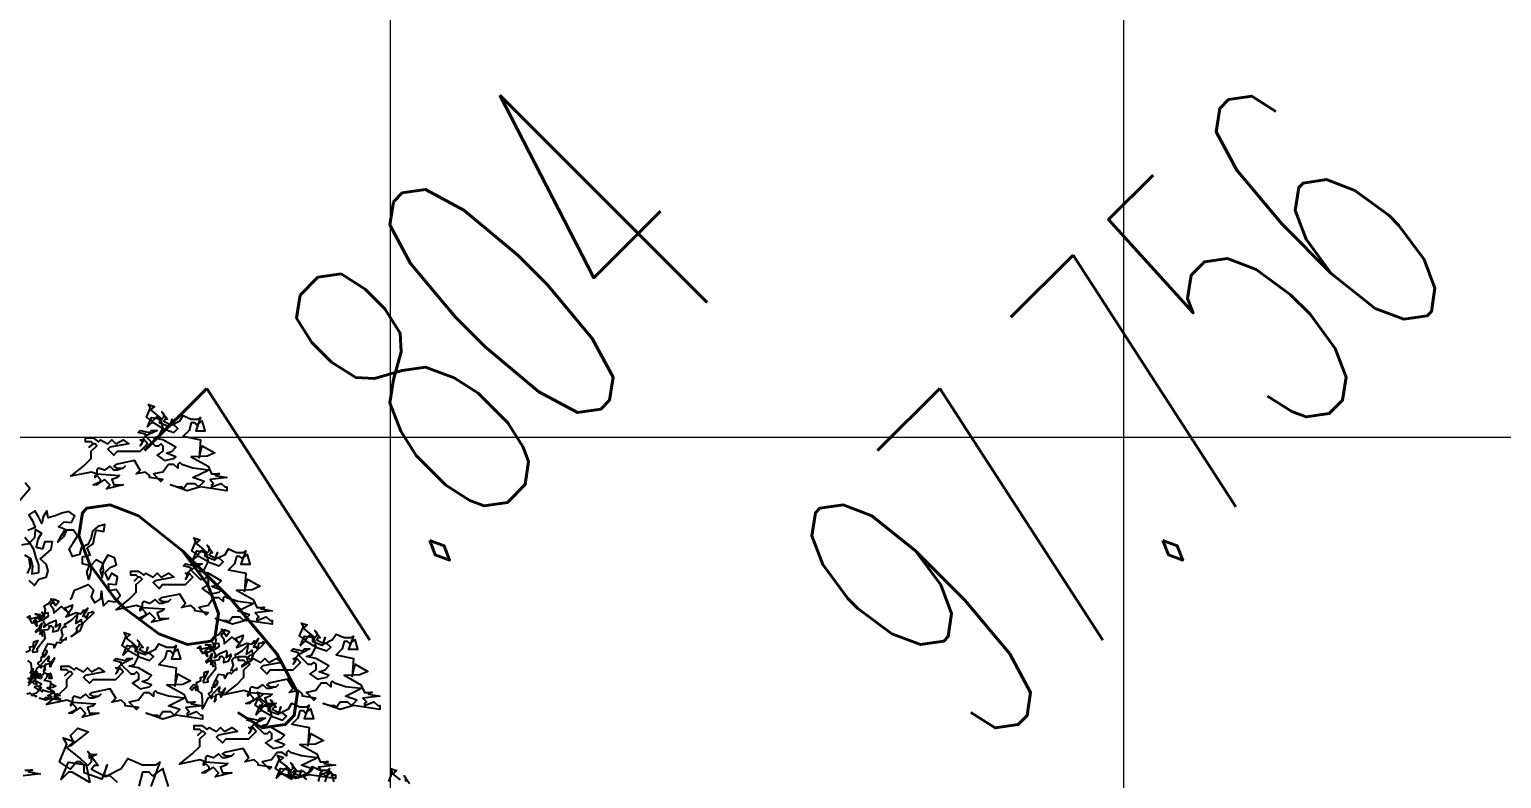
# Model space of a CAD drawing. Header units: millimetres. Extents: x 684983 to 685377, y 990360 to 990509.
# Drawn here: x 685055.029 to 685059.045, y 990423.107 to 990425.151 of the extents above; entities that cross this region are included whole.
import ezdxf

# ---------------------------------------------------------------- set-up
doc = ezdxf.new("R2010")
doc.units = ezdxf.units.MM
doc.layers.add('grid', color=8, linetype='Continuous', lineweight=9)
doc.layers.add('GRID LEVELS', color=7, linetype='Continuous', lineweight=13)
doc.layers.add('SYMBOLS', color=7, linetype='Continuous')
doc.layers.add('VENGA TREE', color=7, linetype='Continuous')
doc.styles.get("Standard").update_dxf_attribs({"font": 'RomanS'})

# ---------------------------------------------------------------- blocks, each defined once
blk = doc.blocks.new('A$C7BFB01F8')
at = {"layer": 'SYMBOLS', "color": 99}
for points in [[(1.9519, 4.5114), (1.9824, 4.4873), (1.9985, 4.4728), (2.0065, 4.4809), (2.0065, 4.4954), (1.9985, 4.5035), (2.021, 4.4728), (2.0129, 4.4728), (2.0065, 4.4649), (2.037, 4.4488), (2.0717, 4.4661), (2.086, 4.4885), (2.1182, 4.474), (2.1487, 4.474), (2.1567, 4.4805), (2.1366, 4.4263), (2.1752, 4.4263), (2.1631, 4.4661), (2.1406, 4.45), (2.1327, 4.458), (2.1182, 4.458), (2.1102, 4.4275), (2.086, 4.4034), (2.1567, 4.389), (2.1509, 4.3145), (2.1631, 4.3648), (2.2151, 4.3359), (2.183, 4.3215), (2.1204, 4.3187), (2.1182, 4.3198), (2.1873, 4.2813), (2.2017, 4.2492), (2.2339, 4.2492), (2.2259, 4.2492), (2.2178, 4.2427), (2.2644, 4.2347), (2.1954, 4.2267), (2.2097, 4.2107), (2.2017, 4.2042), (2.2017, 4.1961), (2.2403, 4.2107), (2.2564, 4.1961), (2.2644, 4.1961), (2.2644, 4.1801), (2.1567, 4.1961), (2.1021, 4.1801), (2.0331, 4.2042), (2.0636, 4.1961), (2.0796, 4.1961), (2.086, 4.1881), (2.1021, 4.2107), (2.1327, 4.2107), (2.1487, 4.1961), (2.1713, 4.2187), (2.1246, 4.2347), (2.1873, 4.2653), (2.1246, 4.2733), (2.0796, 4.2878), (2.0717, 4.2957), (2.0636, 4.2878), (2.0636, 4.2733), (2.0476, 4.2878), (2.025, 4.2878), (2.0026, 4.2571), (1.964, 4.2492), (1.9946, 4.2187), (2.0026, 4.2267), (1.948, 4.2347), (1.948, 4.2427), (1.9319, 4.2571), (1.8934, 4.2492), (1.9094, 4.2653), (1.8869, 4.3038), (1.8099, 4.2878), (1.8017, 4.2813), (1.8163, 4.2733), (1.8403, 4.2733), (1.8483, 4.2813), (1.8403, 4.2733), (1.8163, 4.2653), (1.8017, 4.2653), (1.7857, 4.2813), (1.7632, 4.2653), (1.739, 4.2733), (1.7327, 4.2653), (1.7327, 4.2492), (1.8243, 4.2427), (1.8163, 4.2347), (1.7937, 4.2267), (1.8017, 4.2042), (1.8403, 4.2042), (1.7713, 4.1881), (1.7857, 4.2042), (1.7632, 4.2267), (1.739, 4.2107), (1.7327, 4.2042), (1.7166, 4.2042), (1.7472, 4.2187), (1.7472, 4.2267), (1.7327, 4.2427), (1.7246, 4.2347), (1.7246, 4.2427), (1.7327, 4.2492), (1.7086, 4.2571), (1.6261, 4.2395), (1.678, 4.2813), (1.7086, 4.3117), (1.7086, 4.3424), (1.7327, 4.3648), (1.7246, 4.3729), (1.7166, 4.3729), (1.7005, 4.3584), (1.7166, 4.3729), (1.7086, 4.3809), (1.6861, 4.3809), (1.6861, 4.397), (1.7166, 4.397), (1.739, 4.3809), (1.7472, 4.389), (1.7777, 4.3729), (1.7937, 4.389), (1.8099, 4.3729), (1.8403, 4.389), (1.8627, 4.3729), (1.7857, 4.3584), (1.7777, 4.3504), (1.8017, 4.3263), (1.8163, 4.3424), (1.9094, 4.3424), (1.9399, 4.3729), (1.9255, 4.389), (1.9094, 4.3648), (1.9173, 4.3729), (1.9173, 4.3809), (1.9094, 4.389), (1.9173, 4.389), (1.9319, 4.4034), (1.9319, 4.4115), (1.9013, 4.4194), (1.9094, 4.4275), (1.948, 4.4194), (1.956, 4.4275), (1.9784, 4.4275), (1.9319, 4.4034), (1.9704, 4.3648), (1.9865, 4.3648), (1.9946, 4.3729), (2.0026, 4.3648), (2.0026, 4.3424), (1.9784, 4.3263), (2.009, 4.3038), (2.0476, 4.3117), (2.0556, 4.3198), (2.0171, 4.3343), (2.041, 4.3424), (2.0556, 4.3584), (2.0026, 4.389), (1.964, 4.397), (1.9865, 4.4034), (2.0026, 4.4354), (1.964, 4.458), (1.956, 4.458), (1.9399, 4.442), (1.956, 4.4805), (1.9946, 4.474), (2.0026, 4.4354), (2.0476, 4.4194), (2.0636, 4.4354), (2.0476, 4.45), (2.0331, 4.45), (2.041, 4.474), (2.0289, 4.4424), (1.9905, 4.4568), (1.9905, 4.4728), (1.9824, 4.4809), (1.9743, 4.4809), (1.9599, 4.4649), (1.9359, 4.4809), (1.9519, 4.5195), (1.9438, 4.5339), (1.9679, 4.5259), (1.9519, 4.5114), (1.9519, 4.5114)], [(2.1369, 3.9652), (2.1675, 3.9411), (2.1836, 3.9266), (2.1916, 3.9347), (2.1916, 3.9492), (2.1836, 3.9573), (2.206, 3.9266), (2.198, 3.9266), (2.1916, 3.9187), (2.2221, 3.9027), (2.2567, 3.9199), (2.2711, 3.9423), (2.3033, 3.9278), (2.3338, 3.9278), (2.3417, 3.9343), (2.3217, 3.8801), (2.3603, 3.8801), (2.3482, 3.9199), (2.3257, 3.9038), (2.3178, 3.9118), (2.3033, 3.9118), (2.2953, 3.8813), (2.2711, 3.8572), (2.3417, 3.8428), (2.336, 3.7683), (2.3482, 3.8186), (2.4002, 3.7897), (2.3681, 3.7754), (2.3054, 3.7725), (2.3033, 3.7736), (2.3724, 3.7351), (2.3868, 3.703), (2.419, 3.703), (2.4109, 3.703), (2.4029, 3.6966), (2.4494, 3.6885), (2.3804, 3.6805), (2.3948, 3.6645), (2.3868, 3.658), (2.3868, 3.6499), (2.4253, 3.6645), (2.4415, 3.6499), (2.4494, 3.6499), (2.4494, 3.6339), (2.3417, 3.6499), (2.2871, 3.6339), (2.2181, 3.658), (2.2487, 3.6499), (2.2647, 3.6499), (2.2711, 3.6419), (2.2871, 3.6645), (2.3178, 3.6645), (2.3338, 3.6499), (2.3563, 3.6725), (2.3097, 3.6885), (2.3724, 3.7191), (2.3097, 3.7271), (2.2647, 3.7416), (2.2567, 3.7495), (2.2487, 3.7416), (2.2487, 3.7271), (2.2326, 3.7416), (2.2101, 3.7416), (2.1876, 3.7109), (2.149, 3.703), (2.1797, 3.6725), (2.1876, 3.6805), (2.133, 3.6885), (2.133, 3.6966), (2.117, 3.7109), (2.0784, 3.703), (2.0944, 3.7191), (2.072, 3.7576), (1.9949, 3.7416), (1.9868, 3.7351), (2.0014, 3.7271), (2.0253, 3.7271), (2.0334, 3.7351), (2.0253, 3.7271), (2.0014, 3.7191), (1.9868, 3.7191), (1.9707, 3.7351), (1.9483, 3.7191), (1.9241, 3.7271), (1.9178, 3.7191), (1.9178, 3.703), (2.0093, 3.6966), (2.0014, 3.6885), (1.9788, 3.6805), (1.9868, 3.658), (2.0253, 3.658), (1.9564, 3.6419), (1.9707, 3.658), (1.9483, 3.6805), (1.9241, 3.6645), (1.9178, 3.658), (1.9016, 3.658), (1.9323, 3.6725), (1.9323, 3.6805), (1.9178, 3.6966), (1.9097, 3.6885), (1.9097, 3.6966), (1.9178, 3.703), (1.8937, 3.7109), (1.8112, 3.6933), (1.8631, 3.7351), (1.8937, 3.7655), (1.8937, 3.7962), (1.9178, 3.8186), (1.9097, 3.8267), (1.9016, 3.8267), (1.8856, 3.8122), (1.9016, 3.8267), (1.8937, 3.8348), (1.8711, 3.8348), (1.8711, 3.8508), (1.9016, 3.8508), (1.9241, 3.8348), (1.9323, 3.8428), (1.9628, 3.8267), (1.9788, 3.8428), (1.9949, 3.8267), (2.0253, 3.8428), (2.0478, 3.8267), (1.9707, 3.8122), (1.9628, 3.8042), (1.9868, 3.7801), (2.0014, 3.7962), (2.0944, 3.7962), (2.125, 3.8267), (2.1106, 3.8428), (2.0944, 3.8186), (2.1024, 3.8267), (2.1024, 3.8348), (2.0944, 3.8428), (2.1024, 3.8428), (2.117, 3.8572), (2.117, 3.8653), (2.0864, 3.8732), (2.0944, 3.8813), (2.133, 3.8732), (2.1411, 3.8813), (2.1634, 3.8813), (2.117, 3.8572), (2.1555, 3.8186), (2.1716, 3.8186), (2.1797, 3.8267), (2.1876, 3.8186), (2.1876, 3.7962), (2.1634, 3.7801), (2.1941, 3.7576), (2.2326, 3.7655), (2.2407, 3.7736), (2.2021, 3.7881), (2.2261, 3.7962), (2.2407, 3.8122), (2.1876, 3.8428), (2.149, 3.8508), (2.1716, 3.8572), (2.1876, 3.8892), (2.149, 3.9118), (2.1411, 3.9118), (2.125, 3.8958), (2.1411, 3.9343), (2.1797, 3.9278), (2.1876, 3.8892), (2.2326, 3.8732), (2.2487, 3.8892), (2.2326, 3.9038), (2.2181, 3.9038), (2.2261, 3.9278), (2.214, 3.8962), (2.1755, 3.9106), (2.1755, 3.9266), (2.1675, 3.9347), (2.1594, 3.9347), (2.145, 3.9187), (2.1209, 3.9347), (2.1369, 3.9733), (2.1289, 3.9877), (2.153, 3.9797), (2.1369, 3.9652), (2.1369, 3.9652)], [(2.5775, 3.6165), (2.6081, 3.5924), (2.6242, 3.5779), (2.6321, 3.586), (2.6321, 3.6005), (2.6242, 3.6086), (2.6466, 3.5779), (2.6386, 3.5779), (2.6321, 3.57), (2.6627, 3.5539), (2.6973, 3.5712), (2.7117, 3.5936), (2.7439, 3.5791), (2.7744, 3.5791), (2.7823, 3.5856), (2.7623, 3.5314), (2.8009, 3.5314), (2.7888, 3.5712), (2.7663, 3.5551), (2.7583, 3.5631), (2.7439, 3.5631), (2.7359, 3.5326), (2.7117, 3.5085), (2.7823, 3.4941), (2.7765, 3.4196), (2.7888, 3.4699), (2.8407, 3.441), (2.8087, 3.4266), (2.746, 3.4238), (2.7439, 3.4249), (2.813, 3.3864), (2.8273, 3.3543), (2.8596, 3.3543), (2.8515, 3.3543), (2.8435, 3.3479), (2.89, 3.3398), (2.821, 3.3318), (2.8354, 3.3158), (2.8273, 3.3093), (2.8273, 3.3012), (2.8659, 3.3158), (2.882, 3.3012), (2.89, 3.3012), (2.89, 3.2852), (2.7823, 3.3012), (2.7277, 3.2852), (2.6587, 3.3093), (2.6892, 3.3012), (2.7053, 3.3012), (2.7117, 3.2932), (2.7277, 3.3158), (2.7583, 3.3158), (2.7744, 3.3012), (2.7969, 3.3238), (2.7503, 3.3398), (2.813, 3.3704), (2.7503, 3.3784), (2.7053, 3.3929), (2.6973, 3.4008), (2.6892, 3.3929), (2.6892, 3.3784), (2.6732, 3.3929), (2.6507, 3.3929), (2.6282, 3.3622), (2.5896, 3.3543), (2.6203, 3.3238), (2.6282, 3.3318), (2.5736, 3.3398), (2.5736, 3.3479), (2.5576, 3.3622), (2.519, 3.3543), (2.535, 3.3704), (2.5126, 3.4089), (2.4355, 3.3929), (2.4273, 3.3864), (2.442, 3.3784), (2.4659, 3.3784), (2.474, 3.3864), (2.4659, 3.3784), (2.442, 3.3704), (2.4273, 3.3704), (2.4113, 3.3864), (2.3889, 3.3704), (2.3647, 3.3784), (2.3584, 3.3704), (2.3584, 3.3543), (2.4499, 3.3479), (2.442, 3.3398), (2.4194, 3.3318), (2.4273, 3.3093), (2.4659, 3.3093), (2.3969, 3.2932), (2.4113, 3.3093), (2.3889, 3.3318), (2.3647, 3.3158), (2.3584, 3.3093), (2.3422, 3.3093), (2.3729, 3.3238), (2.3729, 3.3318), (2.3584, 3.3479), (2.3503, 3.3398), (2.3503, 3.3479), (2.3584, 3.3543), (2.3343, 3.3622), (2.2518, 3.3446), (2.3036, 3.3864), (2.3343, 3.4168), (2.3343, 3.4475), (2.3584, 3.4699), (2.3503, 3.478), (2.3422, 3.478), (2.3262, 3.4635), (2.3422, 3.478), (2.3343, 3.486), (2.3117, 3.486), (2.3117, 3.5021), (2.3422, 3.5021), (2.3647, 3.486), (2.3729, 3.4941), (2.4034, 3.478), (2.4194, 3.4941), (2.4355, 3.478), (2.4659, 3.4941), (2.4884, 3.478), (2.4113, 3.4635), (2.4034, 3.4555), (2.4273, 3.4314), (2.442, 3.4475), (2.535, 3.4475), (2.5655, 3.478), (2.5512, 3.4941), (2.535, 3.4699), (2.543, 3.478), (2.543, 3.486), (2.535, 3.4941), (2.543, 3.4941), (2.5576, 3.5085), (2.5576, 3.5166), (2.527, 3.5245), (2.535, 3.5326), (2.5736, 3.5245), (2.5817, 3.5326), (2.604, 3.5326), (2.5576, 3.5085), (2.5961, 3.4699), (2.6122, 3.4699), (2.6203, 3.478), (2.6282, 3.4699), (2.6282, 3.4475), (2.604, 3.4314), (2.6346, 3.4089), (2.6732, 3.4168), (2.6813, 3.4249), (2.6427, 3.4394), (2.6667, 3.4475), (2.6813, 3.4635), (2.6282, 3.4941), (2.5896, 3.5021), (2.6122, 3.5085), (2.6282, 3.5405), (2.5896, 3.5631), (2.5817, 3.5631), (2.5655, 3.5471), (2.5817, 3.5856), (2.6203, 3.5791), (2.6282, 3.5405), (2.6732, 3.5245), (2.6892, 3.5405), (2.6732, 3.5551), (2.6587, 3.5551), (2.6667, 3.5791), (2.6546, 3.5475), (2.6161, 3.5619), (2.6161, 3.5779), (2.6081, 3.586), (2.6, 3.586), (2.5856, 3.57), (2.5615, 3.586), (2.5775, 3.6246), (2.5695, 3.639), (2.5936, 3.631), (2.5775, 3.6165), (2.5775, 3.6165)], [(1.8522, 3.5773), (1.8827, 3.5532), (1.8989, 3.5387), (1.9068, 3.5467), (1.9068, 3.5612), (1.8989, 3.5693), (1.9213, 3.5387), (1.9132, 3.5387), (1.9068, 3.5307), (1.9373, 3.5147), (1.972, 3.5319), (1.9864, 3.5544), (2.0185, 3.5399), (2.049, 3.5399), (2.057, 3.5463), (2.037, 3.4921), (2.0755, 3.4921), (2.0634, 3.5319), (2.041, 3.5159), (2.033, 3.5239), (2.0185, 3.5239), (2.0106, 3.4933), (1.9864, 3.4693), (2.057, 3.4549), (2.0512, 3.3803), (2.0634, 3.4307), (2.1154, 3.4018), (2.0834, 3.3874), (2.0207, 3.3846), (2.0185, 3.3857), (2.0876, 3.3472), (2.102, 3.315), (2.1343, 3.315), (2.1262, 3.315), (2.1181, 3.3086), (2.1647, 3.3005), (2.0957, 3.2926), (2.1101, 3.2766), (2.102, 3.27), (2.102, 3.262), (2.1406, 3.2766), (2.1567, 3.262), (2.1647, 3.262), (2.1647, 3.2459), (2.057, 3.262), (2.0024, 3.2459), (1.9334, 3.27), (1.9639, 3.262), (1.98, 3.262), (1.9864, 3.254), (2.0024, 3.2766), (2.033, 3.2766), (2.049, 3.262), (2.0716, 3.2845), (2.025, 3.3005), (2.0876, 3.3312), (2.025, 3.3391), (1.98, 3.3536), (1.972, 3.3616), (1.9639, 3.3536), (1.9639, 3.3391), (1.9479, 3.3536), (1.9253, 3.3536), (1.9029, 3.323), (1.8643, 3.315), (1.8949, 3.2845), (1.9029, 3.2926), (1.8483, 3.3005), (1.8483, 3.3086), (1.8323, 3.323), (1.7937, 3.315), (1.8097, 3.3312), (1.7873, 3.3696), (1.7102, 3.3536), (1.702, 3.3472), (1.7166, 3.3391), (1.7406, 3.3391), (1.7487, 3.3472), (1.7406, 3.3391), (1.7166, 3.3312), (1.702, 3.3312), (1.686, 3.3472), (1.6636, 3.3312), (1.6394, 3.3391), (1.633, 3.3312), (1.633, 3.315), (1.7246, 3.3086), (1.7166, 3.3005), (1.6941, 3.2926), (1.702, 3.27), (1.7406, 3.27), (1.6716, 3.254), (1.686, 3.27), (1.6636, 3.2926), (1.6394, 3.2766), (1.633, 3.27), (1.6169, 3.27), (1.6475, 3.2845), (1.6475, 3.2926), (1.633, 3.3086), (1.625, 3.3005), (1.625, 3.3086), (1.633, 3.315), (1.609, 3.323), (1.5264, 3.3053), (1.5783, 3.3472), (1.609, 3.3776), (1.609, 3.4082), (1.633, 3.4307), (1.625, 3.4387), (1.6169, 3.4387), (1.6009, 3.4242), (1.6169, 3.4387), (1.609, 3.4468), (1.5864, 3.4468), (1.5864, 3.4628), (1.6169, 3.4628), (1.6394, 3.4468), (1.6475, 3.4549), (1.678, 3.4387), (1.6941, 3.4549), (1.7102, 3.4387), (1.7406, 3.4549), (1.7631, 3.4387), (1.686, 3.4242), (1.678, 3.4163), (1.702, 3.3922), (1.7166, 3.4082), (1.8097, 3.4082), (1.8402, 3.4387), (1.8258, 3.4549), (1.8097, 3.4307), (1.8177, 3.4387), (1.8177, 3.4468), (1.8097, 3.4549), (1.8177, 3.4549), (1.8323, 3.4693), (1.8323, 3.4773), (1.8016, 3.4853), (1.8097, 3.4933), (1.8483, 3.4853), (1.8564, 3.4933), (1.8787, 3.4933), (1.8323, 3.4693), (1.8707, 3.4307), (1.8869, 3.4307), (1.8949, 3.4387), (1.9029, 3.4307), (1.9029, 3.4082), (1.8787, 3.3922), (1.9093, 3.3696), (1.9479, 3.3776), (1.956, 3.3857), (1.9174, 3.4002), (1.9414, 3.4082), (1.956, 3.4242), (1.9029, 3.4549), (1.8643, 3.4628), (1.8869, 3.4693), (1.9029, 3.5013), (1.8643, 3.5239), (1.8564, 3.5239), (1.8402, 3.5078), (1.8564, 3.5463), (1.8949, 3.5399), (1.9029, 3.5013), (1.9479, 3.4853), (1.9639, 3.5013), (1.9479, 3.5159), (1.9334, 3.5159), (1.9414, 3.5399), (1.9293, 3.5083), (1.8908, 3.5227), (1.8908, 3.5387), (1.8827, 3.5467), (1.8747, 3.5467), (1.8603, 3.5307), (1.8362, 3.5467), (1.8522, 3.5853), (1.8441, 3.5997), (1.8682, 3.5918), (1.8522, 3.5773), (1.8522, 3.5773)], [(2.1572, 3.5318), (2.179, 3.5371), (2.1913, 3.5393), (2.1905, 3.5457), (2.1839, 3.5509), (2.1774, 3.5501), (2.1993, 3.5495), (2.1964, 3.5458), (2.1977, 3.54), (2.2159, 3.5482), (2.2204, 3.5701), (2.2153, 3.5846), (2.2333, 3.594), (2.2442, 3.6079), (2.2441, 3.6138), (2.2615, 3.5854), (2.2752, 3.6029), (2.2529, 3.6116), (2.2522, 3.5957), (2.2457, 3.5949), (2.2406, 3.5883), (2.2516, 3.5739), (2.2539, 3.5543), (2.2856, 3.5813), (2.3174, 3.5521), (2.2988, 3.5756), (2.3304, 3.5889), (2.3256, 3.5692), (2.3046, 3.5398), (2.3033, 3.5392), (2.3454, 3.5569), (2.3651, 3.552), (2.3765, 3.5666), (2.3737, 3.563), (2.3737, 3.557), (2.3939, 3.5753), (2.373, 3.5411), (2.3854, 3.542), (2.3855, 3.536), (2.3892, 3.5331), (2.3962, 3.5558), (2.4086, 3.558), (2.4114, 3.5616), (2.4187, 3.5559), (2.3732, 3.5127), (2.361, 3.4822), (2.3256, 3.4594), (2.3401, 3.4704), (2.3458, 3.4777), (2.3517, 3.4778), (2.3471, 3.4931), (2.358, 3.507), (2.3703, 3.5091), (2.3681, 3.5273), (2.3443, 3.5118), (2.3526, 3.5512), (2.3267, 3.5256), (2.3042, 3.5103), (2.2977, 3.5095), (2.2985, 3.503), (2.305, 3.4979), (2.2928, 3.4957), (2.2847, 3.4855), (2.2907, 3.4644), (2.2806, 3.4441), (2.3053, 3.4471), (2.3045, 3.4536), (2.2814, 3.4316), (2.2778, 3.4345), (2.2656, 3.4323), (2.2554, 3.412), (2.2538, 3.425), (2.2284, 3.4285), (2.2083, 3.3878), (2.2083, 3.3818), (2.2171, 3.3856), (2.2256, 3.3965), (2.2248, 3.403), (2.2256, 3.3965), (2.2207, 3.3828), (2.2155, 3.3761), (2.2026, 3.3745), (2.2019, 3.3587), (2.1896, 3.3505), (2.191, 3.3448), (2.1983, 3.3391), (2.2338, 3.3783), (2.2346, 3.3719), (2.2302, 3.3588), (2.2433, 3.3544), (2.257, 3.3719), (2.2398, 3.3349), (2.2376, 3.3471), (2.2194, 3.3449), (2.218, 3.3283), (2.2188, 3.3231), (2.213, 3.3157), (2.2173, 3.3348), (2.2137, 3.3377), (2.2013, 3.3368), (2.202, 3.3303), (2.1984, 3.3331), (2.1983, 3.3391), (2.1862, 3.331), (2.1648, 3.2872), (2.1643, 3.3257), (2.1614, 3.3504), (2.1475, 3.3613), (2.1458, 3.3802), (2.1393, 3.3794), (2.1364, 3.3757), (2.1373, 3.3633), (2.1364, 3.3757), (2.1299, 3.375), (2.1219, 3.3647), (2.1147, 3.3704), (2.1255, 3.3843), (2.1408, 3.3888), (2.14, 3.3954), (2.1582, 3.4035), (2.1565, 3.4165), (2.1696, 3.4181), (2.1731, 3.4376), (2.1884, 3.4421), (2.1676, 3.4019), (2.1684, 3.3955), (2.1878, 3.3978), (2.1857, 3.4101), (2.2188, 3.4524), (2.2158, 3.4771), (2.2034, 3.4763), (2.2086, 3.4604), (2.2078, 3.4669), (2.2042, 3.4697), (2.1977, 3.469), (2.2005, 3.4726), (2.1991, 3.4843), (2.1955, 3.4872), (2.181, 3.4761), (2.1802, 3.4827), (2.1976, 3.4973), (2.1968, 3.5038), (2.2047, 3.514), (2.1991, 3.4843), (2.2303, 3.4881), (2.2361, 3.4954), (2.2353, 3.5019), (2.2418, 3.5027), (2.252, 3.4947), (2.2506, 3.478), (2.2718, 3.4839), (2.2819, 3.5043), (2.2811, 3.5108), (2.2608, 3.4984), (2.2656, 3.5122), (2.2636, 3.5245), (2.2308, 3.5113), (2.2135, 3.4966), (2.2186, 3.5091), (2.2097, 3.5278), (2.1858, 3.5183), (2.1829, 3.5147), (2.1845, 3.5017), (2.1727, 3.5227), (2.1894, 3.5379), (2.2097, 3.5278), (2.233, 3.5425), (2.2314, 3.5555), (2.2191, 3.5534), (2.2139, 3.5468), (2.2059, 3.559), (2.2159, 3.5423), (2.1957, 3.5299), (2.1884, 3.5356), (2.1819, 3.5348), (2.179, 3.5311), (2.1812, 3.5189), (2.1654, 3.5137), (2.1535, 3.5347), (2.1441, 3.5361), (2.1563, 3.5442), (2.1572, 3.5318), (2.1572, 3.5318)], [(1.4671, 3.4452), (1.4784, 3.4363), (1.4843, 3.4309), (1.4873, 3.4339), (1.4873, 3.4392), (1.4843, 3.4422), (1.4926, 3.4309), (1.4896, 3.4309), (1.4873, 3.428), (1.4985, 3.422), (1.5114, 3.4284), (1.5167, 3.4367), (1.5286, 3.4313), (1.5398, 3.4313), (1.5428, 3.4337), (1.5354, 3.4137), (1.5496, 3.4137), (1.5452, 3.4284), (1.5369, 3.4225), (1.5339, 3.4254), (1.5286, 3.4254), (1.5256, 3.4141), (1.5167, 3.4052), (1.5428, 3.3999), (1.5406, 3.3724), (1.5452, 3.391), (1.5644, 3.3803), (1.5525, 3.375), (1.5294, 3.3739), (1.5286, 3.3743), (1.5541, 3.3601), (1.5594, 3.3482), (1.5713, 3.3482), (1.5684, 3.3482), (1.5654, 3.3458), (1.5826, 3.3429), (1.5571, 3.3399), (1.5624, 3.334), (1.5594, 3.3316), (1.5594, 3.3286), (1.5737, 3.334), (1.5796, 3.3286), (1.5826, 3.3286), (1.5826, 3.3227), (1.5428, 3.3286), (1.5226, 3.3227), (1.4971, 3.3316), (1.5084, 3.3286), (1.5143, 3.3286), (1.5167, 3.3257), (1.5226, 3.334), (1.5339, 3.334), (1.5398, 3.3286), (1.5482, 3.3369), (1.5309, 3.3429), (1.5541, 3.3542), (1.5309, 3.3571), (1.5143, 3.3625), (1.5114, 3.3654), (1.5084, 3.3625), (1.5084, 3.3571), (1.5024, 3.3625), (1.4941, 3.3625), (1.4858, 3.3512), (1.4715, 3.3482), (1.4829, 3.3369), (1.4858, 3.3399), (1.4656, 3.3429), (1.4656, 3.3458), (1.4597, 3.3512), (1.4454, 3.3482)], [(1.4514, 3.3827), (1.4626, 3.394), (1.4573, 3.3999), (1.4514, 3.391)], [(1.4543, 3.3999), (1.4597, 3.4052), (1.4597, 3.4082), (1.4484, 3.4112)], [(1.4514, 3.4141), (1.4656, 3.4112), (1.4686, 3.4141), (1.4769, 3.4141), (1.4597, 3.4052), (1.4739, 3.391), (1.4799, 3.391), (1.4829, 3.394), (1.4858, 3.391), (1.4858, 3.3827), (1.4769, 3.3767), (1.4882, 3.3684), (1.5024, 3.3713), (1.5054, 3.3743), (1.4912, 3.3797), (1.5, 3.3827), (1.5054, 3.3886), (1.4858, 3.3999), (1.4715, 3.4029), (1.4799, 3.4052), (1.4858, 3.4171), (1.4715, 3.4254), (1.4686, 3.4254), (1.4626, 3.4195), (1.4686, 3.4337), (1.4829, 3.4313), (1.4858, 3.4171), (1.5024, 3.4112), (1.5084, 3.4171), (1.5024, 3.4225), (1.4971, 3.4225), (1.5, 3.4313), (1.4956, 3.4197), (1.4813, 3.425), (1.4813, 3.4309), (1.4784, 3.4339), (1.4754, 3.4339), (1.4701, 3.428), (1.4612, 3.4339), (1.4671, 3.4481), (1.4641, 3.4535), (1.473, 3.4505), (1.4671, 3.4452), (1.4671, 3.4452)], [(1.4369, 3.0366), (1.4692, 3.0366), (1.4611, 3.0366), (1.453, 3.0301), (1.4996, 3.0221), (1.4306, 3.0141)], [(2.3965, 3.3332), (2.427, 3.3091), (2.4432, 3.2946), (2.4511, 3.3027), (2.4511, 3.3172), (2.4432, 3.3252), (2.4656, 3.2946), (2.4576, 3.2946), (2.4511, 3.2867), (2.4816, 3.2706), (2.5163, 3.2879), (2.5307, 3.3103), (2.5628, 3.2958), (2.5934, 3.2958), (2.6013, 3.3022), (2.5813, 3.2481), (2.6198, 3.2481), (2.6077, 3.2879), (2.5853, 3.2718), (2.5773, 3.2798), (2.5628, 3.2798), (2.5549, 3.2493), (2.5307, 3.2252), (2.6013, 3.2108), (2.5955, 3.1363), (2.6077, 3.1866), (2.6597, 3.1577), (2.6277, 3.1433), (2.565, 3.1405), (2.5628, 3.1416), (2.6319, 3.1031), (2.6463, 3.071), (2.6786, 3.071), (2.6705, 3.071), (2.6625, 3.0645), (2.709, 3.0565), (2.64, 3.0485), (2.6544, 3.0325), (2.6463, 3.026), (2.6463, 3.0179), (2.6849, 3.0325), (2.701, 3.0179), (2.709, 3.0179), (2.709, 3.0019), (2.6013, 3.0179), (2.5467, 3.0019), (2.4777, 3.026), (2.5082, 3.0179), (2.5243, 3.0179), (2.5307, 3.0099), (2.5467, 3.0325), (2.5773, 3.0325), (2.5934, 3.0179), (2.6159, 3.0405), (2.5693, 3.0565), (2.6319, 3.0871), (2.5693, 3.0951), (2.5243, 3.1096), (2.5163, 3.1175), (2.5082, 3.1096), (2.5082, 3.0951), (2.4922, 3.1096), (2.4697, 3.1096), (2.4472, 3.0789), (2.4086, 3.071), (2.4392, 3.0405), (2.4472, 3.0485), (2.3926, 3.0565), (2.3926, 3.0645), (2.3766, 3.0789), (2.338, 3.071), (2.354, 3.0871), (2.3316, 3.1256), (2.2545, 3.1096), (2.2463, 3.1031), (2.2609, 3.0951), (2.2849, 3.0951), (2.293, 3.1031), (2.2849, 3.0951), (2.2609, 3.0871), (2.2463, 3.0871), (2.2303, 3.1031), (2.2079, 3.0871), (2.1837, 3.0951), (2.1773, 3.0871), (2.1773, 3.071), (2.2689, 3.0645), (2.2609, 3.0565), (2.2384, 3.0485), (2.2463, 3.026), (2.2849, 3.026), (2.2159, 3.0099), (2.2303, 3.026), (2.2079, 3.0485), (2.1837, 3.0325), (2.1773, 3.026), (2.1612, 3.026), (2.1918, 3.0405), (2.1918, 3.0485), (2.1773, 3.0645), (2.1693, 3.0565), (2.1693, 3.0645), (2.1773, 3.071), (2.1533, 3.0789), (2.0708, 3.0613), (2.1226, 3.1031), (2.1533, 3.1335), (2.1533, 3.1642), (2.1773, 3.1866), (2.1693, 3.1947), (2.1612, 3.1947), (2.1452, 3.1802), (2.1612, 3.1947), (2.1533, 3.2027), (2.1307, 3.2027), (2.1307, 3.2188), (2.1612, 3.2188), (2.1837, 3.2027), (2.1918, 3.2108), (2.2224, 3.1947), (2.2384, 3.2108), (2.2545, 3.1947), (2.2849, 3.2108), (2.3074, 3.1947), (2.2303, 3.1802), (2.2224, 3.1722), (2.2463, 3.1481), (2.2609, 3.1642), (2.354, 3.1642), (2.3845, 3.1947), (2.3701, 3.2108), (2.354, 3.1866), (2.362, 3.1947), (2.362, 3.2027), (2.354, 3.2108), (2.362, 3.2108), (2.3766, 3.2252), (2.3766, 3.2333), (2.3459, 3.2412), (2.354, 3.2493), (2.3926, 3.2412), (2.4007, 3.2493), (2.423, 3.2493), (2.3766, 3.2252), (2.415, 3.1866), (2.4312, 3.1866), (2.4392, 3.1947), (2.4472, 3.1866), (2.4472, 3.1642), (2.423, 3.1481), (2.4536, 3.1256), (2.4922, 3.1335), (2.5003, 3.1416), (2.4617, 3.1561), (2.4857, 3.1642), (2.5003, 3.1802), (2.4472, 3.2108), (2.4086, 3.2188), (2.4312, 3.2252), (2.4472, 3.2572), (2.4086, 3.2798), (2.4007, 3.2798), (2.3845, 3.2638), (2.4007, 3.3022), (2.4392, 3.2958), (2.4472, 3.2572), (2.4922, 3.2412), (2.5082, 3.2572), (2.4922, 3.2718), (2.4777, 3.2718), (2.4857, 3.2958), (2.4736, 3.2642), (2.4351, 3.2786), (2.4351, 3.2946), (2.427, 3.3027), (2.419, 3.3027), (2.4046, 3.2867), (2.3805, 3.3027), (2.3965, 3.3413), (2.3885, 3.3557), (2.4125, 3.3477), (2.3965, 3.3332), (2.3965, 3.3332)], [(1.6246, 3.1366), (1.6396, 3.1488), (1.6246, 3.1786), (1.6544, 3.2084), (1.6964, 3.1936), (1.6246, 3.1366), (1.6246, 3.1366)], [(1.609, 3.1277), (1.6658, 3.0828), (1.6959, 3.0558), (1.7107, 3.0708), (1.7107, 3.0978), (1.6959, 3.1128), (1.7377, 3.0558), (1.7227, 3.0558), (1.7107, 3.041), (1.7675, 3.0112), (1.832, 3.0432), (1.8588, 3.085), (1.9187, 3.058), (1.9755, 3.058), (1.9903, 3.07), (1.953, 2.9692)], [(2.0248, 2.9692), (2.0023, 3.0432), (1.9605, 3.0134), (1.9457, 3.0282), (1.9187, 3.0282), (1.9039, 2.9714)], [(1.7034, 2.9862), (1.6315, 3.0282), (1.6167, 3.0282), (1.5867, 2.9984), (1.6167, 3.07), (1.6886, 3.058), (1.7034, 2.9862)], [(1.817, 2.9862), (1.7872, 3.0134), (1.7602, 3.0134), (1.775, 3.058), (1.7525, 2.9992), (1.6809, 3.026), (1.6809, 3.0558), (1.6658, 3.0708), (1.6508, 3.0708), (1.624, 3.041), (1.5792, 3.0708), (1.609, 3.1427), (1.594, 3.1695), (1.6388, 3.1546), (1.609, 3.1277), (1.609, 3.1277)], [(1.7015, 3.0859), (1.7015, 3.1007), (1.7313, 3.1007), (1.7015, 3.0859), (1.7015, 3.0859)], [(2.48, 3.0739), (2.5106, 3.0498), (2.5267, 3.0353), (2.5346, 3.0434), (2.5346, 3.0579), (2.5267, 3.066), (2.5491, 3.0353), (2.5411, 3.0353), (2.5346, 3.0274), (2.5652, 3.0114), (2.5998, 3.0286), (2.6142, 3.051), (2.6464, 3.0365), (2.6769, 3.0365), (2.6848, 3.043), (2.6648, 2.9888)], [(2.7034, 2.9888), (2.6913, 3.0286), (2.6688, 3.0126), (2.6609, 3.0205), (2.6464, 3.0205), (2.6384, 2.99)], [(2.5307, 2.998), (2.4921, 3.0205), (2.4842, 3.0205), (2.4681, 3.0045), (2.4842, 3.043), (2.5228, 3.0365), (2.5307, 2.998)], [(2.5918, 2.998), (2.5757, 3.0126), (2.5612, 3.0126), (2.5692, 3.0365), (2.5571, 3.0049), (2.5186, 3.0193), (2.5186, 3.0353), (2.5106, 3.0434), (2.5025, 3.0434), (2.4881, 3.0274), (2.464, 3.0434), (2.48, 3.082), (2.472, 3.0964), (2.4961, 3.0884), (2.48, 3.0739), (2.48, 3.0739)], [(2.9427, 3.021), (2.9732, 2.9969)], [(2.9973, 2.9905), (2.9973, 3.005), (2.9894, 3.013), (3.0118, 2.9824)], [(2.9267, 2.9905), (2.9427, 3.0291), (2.9347, 3.0435), (2.9588, 3.0355), (2.9427, 3.021), (2.9427, 3.021)]]:
    blk.add_lwpolyline(points, dxfattribs=at)
at = {"layer": 'SYMBOLS', "color": 73}
for points in [[(1.6224, 3.7359), (1.6307, 3.7458), (1.6409, 3.7733), (1.6677, 3.7839), (1.6972, 3.7968), (1.7185, 3.7743), (1.7084, 3.7468), (1.7243, 3.7221), (1.749, 3.738), (1.7516, 3.7688), (1.7541, 3.7376), (1.7593, 3.7087), (1.7793, 3.7302), (1.8073, 3.7252), (1.8277, 3.7519), (1.8118, 3.7765), (1.7829, 3.7713), (1.7802, 3.7999), (1.811, 3.7973), (1.8162, 3.8278), (1.7917, 3.8429), (1.779, 3.8156), (1.766, 3.8451), (1.786, 3.8666), (1.8128, 3.8772), (1.805, 3.9063), (1.7774, 3.9165), (1.7594, 3.8871), (1.7462, 3.8546), (1.754, 3.8255), (1.759, 3.8535), (1.7564, 3.8821), (1.7293, 3.8974), (1.7093, 3.8759), (1.7066, 3.8451), (1.699, 3.8174), (1.6912, 3.8465), (1.7014, 3.874), (1.6736, 3.8816), (1.6735, 3.9101), (1.7052, 3.9176), (1.6922, 3.9472), (1.7169, 3.9631), (1.7219, 3.9911), (1.7295, 4.0189), (1.7601, 4.0137), (1.7651, 4.0417), (1.736, 4.0338), (1.7137, 4.0151), (1.7086, 3.9871), (1.6959, 3.9598), (1.6691, 3.9492), (1.6613, 3.9189), (1.6322, 3.9111), (1.6195, 3.9432), (1.6346, 3.9677), (1.6524, 3.9946), (1.6365, 4.0193), (1.608, 4.0192), (1.5953, 3.9918), (1.5728, 3.9705), (1.5881, 3.9976), (1.6031, 4.0222), (1.5756, 4.0323), (1.5981, 4.0536), (1.6289, 4.0509), (1.6416, 4.0783), (1.6173, 4.0959), (1.5882, 4.0881), (1.5614, 4.0775), (1.5323, 4.0697), (1.5271, 4.0986), (1.512, 4.0741), (1.507, 4.0461), (1.4938, 4.0731), (1.4779, 4.0977), (1.4532, 4.0818), (1.4692, 4.0571), (1.4798, 4.0303), (1.4502, 4.0174)], [(1.4375, 3.9901), (1.4562, 3.9678), (1.4788, 3.9891), (1.4817, 4.0224), (1.5062, 4.0074), (1.4909, 3.9803), (1.4831, 3.9499), (1.5109, 3.9423), (1.5212, 3.9724), (1.5497, 3.9725), (1.5442, 3.9394), (1.4996, 3.902), (1.5237, 3.8818), (1.5315, 3.8526), (1.5239, 3.8249), (1.4948, 3.8171), (1.4771, 3.7928), (1.4556, 3.8127)], [(1.4478, 3.8418), (1.4605, 3.8692), (1.4555, 3.9006)], [(1.4364, 3.9178), (1.4609, 3.9027), (1.4685, 3.8711), (1.4658, 3.8403), (1.4947, 3.8455), (1.4948, 3.8765), (1.4844, 3.9059), (1.4745, 3.9403), (1.4586, 3.965), (1.4243, 3.9576)], [(1.4171, 4.1418), (1.4575, 4.19), (1.4388, 4.2123)], [(1.4588, 3.6566), (1.4806, 3.6619), (1.4929, 3.6641), (1.4921, 3.6706), (1.4855, 3.6757), (1.479, 3.675), (1.5009, 3.6743), (1.498, 3.6706), (1.4993, 3.6649), (1.5175, 3.673), (1.522, 3.6949), (1.5169, 3.7094), (1.5349, 3.7188), (1.5457, 3.7327), (1.5456, 3.7386), (1.5631, 3.7102), (1.5768, 3.7277), (1.5545, 3.7364), (1.5538, 3.7205), (1.5473, 3.7197), (1.5422, 3.7131), (1.5532, 3.6987), (1.5555, 3.6791), (1.5872, 3.7061), (1.619, 3.6769), (1.6004, 3.7004), (1.632, 3.7137), (1.6272, 3.6941), (1.6062, 3.6646), (1.6049, 3.664), (1.6469, 3.6817), (1.6666, 3.6768), (1.6781, 3.6914), (1.6753, 3.6878), (1.6753, 3.6818), (1.6955, 3.7001), (1.6746, 3.6659), (1.687, 3.6668), (1.6871, 3.6608), (1.6907, 3.6579), (1.6978, 3.6806), (1.7102, 3.6828), (1.713, 3.6864), (1.7203, 3.6807), (1.6747, 3.6375), (1.6626, 3.607), (1.6271, 3.5842), (1.6417, 3.5952), (1.6473, 3.6025), (1.6532, 3.6026), (1.6487, 3.6179), (1.6596, 3.6318), (1.6719, 3.6339), (1.6697, 3.6521), (1.6458, 3.6367), (1.6542, 3.676), (1.6283, 3.6504), (1.6057, 3.6351), (1.5993, 3.6343), (1.6, 3.6278), (1.6066, 3.6227), (1.5943, 3.6205), (1.5863, 3.6103), (1.5922, 3.5892), (1.5821, 3.5689), (1.6069, 3.5719), (1.6061, 3.5784), (1.583, 3.5565), (1.5794, 3.5593), (1.5671, 3.5572), (1.557, 3.5368), (1.5554, 3.5498), (1.53, 3.5533), (1.5098, 3.5126), (1.5098, 3.5066), (1.5187, 3.5104), (1.5272, 3.5213), (1.5264, 3.5278), (1.5272, 3.5213), (1.5223, 3.5076), (1.5171, 3.5009), (1.5042, 3.4994), (1.5034, 3.4835), (1.4912, 3.4753), (1.4926, 3.4696), (1.4999, 3.4639), (1.5354, 3.5032), (1.5362, 3.4967), (1.5318, 3.4836), (1.5449, 3.4792), (1.5586, 3.4967), (1.5413, 3.4597), (1.5392, 3.4719), (1.521, 3.4698), (1.5196, 3.4531), (1.5204, 3.4479), (1.5146, 3.4406), (1.5189, 3.4596), (1.5153, 3.4625), (1.5028, 3.4616), (1.5036, 3.4551), (1.5, 3.4579), (1.4999, 3.4639), (1.4877, 3.4558), (1.4664, 3.412), (1.4659, 3.4505), (1.463, 3.4752), (1.4491, 3.4861)], [(1.4416, 3.5202), (1.4598, 3.5283), (1.4581, 3.5413), (1.4712, 3.5429), (1.4747, 3.5624), (1.49, 3.5669), (1.4692, 3.5268), (1.47, 3.5203), (1.4894, 3.5226), (1.4873, 3.535), (1.5204, 3.5772), (1.5174, 3.6019), (1.505, 3.6011), (1.5102, 3.5852), (1.5094, 3.5917), (1.5057, 3.5945), (1.4992, 3.5938), (1.5021, 3.5974), (1.5007, 3.6092), (1.4971, 3.612), (1.4826, 3.601), (1.4818, 3.6075), (1.4992, 3.6221), (1.4984, 3.6287), (1.5063, 3.6388), (1.5007, 3.6092), (1.5319, 3.6129), (1.5377, 3.6202), (1.5369, 3.6268), (1.5434, 3.6275), (1.5536, 3.6195), (1.5522, 3.6028), (1.5734, 3.6087), (1.5835, 3.6291), (1.5827, 3.6356), (1.5624, 3.6232), (1.5672, 3.637), (1.5651, 3.6493), (1.5324, 3.6361), (1.515, 3.6214), (1.5201, 3.6339), (1.5113, 3.6526), (1.4873, 3.6431), (1.4845, 3.6395), (1.486, 3.6265), (1.4743, 3.6475), (1.491, 3.6627), (1.5113, 3.6526), (1.5346, 3.6674), (1.533, 3.6803), (1.5207, 3.6782), (1.5155, 3.6717), (1.5075, 3.6838), (1.5175, 3.6671), (1.4973, 3.6547), (1.49, 3.6604), (1.4835, 3.6596), (1.4806, 3.656), (1.4828, 3.6437), (1.4669, 3.6385), (1.4551, 3.6595)], [(1.4457, 3.6609), (1.4579, 3.669), (1.4588, 3.6566), (1.4588, 3.6566)]]:
    blk.add_lwpolyline(points, dxfattribs=at)

msp = doc.modelspace()

# ---------------------------------------------------------------- linework, layer by layer
at = {"layer": 'grid'}
for p, q in [((685056.0136, 990509.1548), (685056.0136, 990370.8996)), ((685058.0136, 990509.1548), (685058.0136, 990370.8996)), ((685085.1957, 990424.0381), (684982.7636, 990424.0381))]:
    msp.add_line(p, q, dxfattribs=at)

# ---------------------------------------------------------------- block references
at = {"layer": 'VENGA TREE', "xscale": 0.666594931465463, "yscale": 0.666594931465463, "zscale": 0.666594931465463}
msp.add_blockref('A$C7BFB01F8', (685054.0583, 990421.106, 97.749), dxfattribs=at)

# ---------------------------------------------------------------- texts
at = {"layer": 'GRID LEVELS', "width": 0.5}
for s, p in [('97.804', (685055.63, 990423.1578, 97.8041)), ('97.756', (685057.63, 990423.1578, 97.7561))]:
    msp.add_text(s, height=0.8, rotation=45, dxfattribs=at).set_placement(p)

doc.saveas('drawing.dxf')
